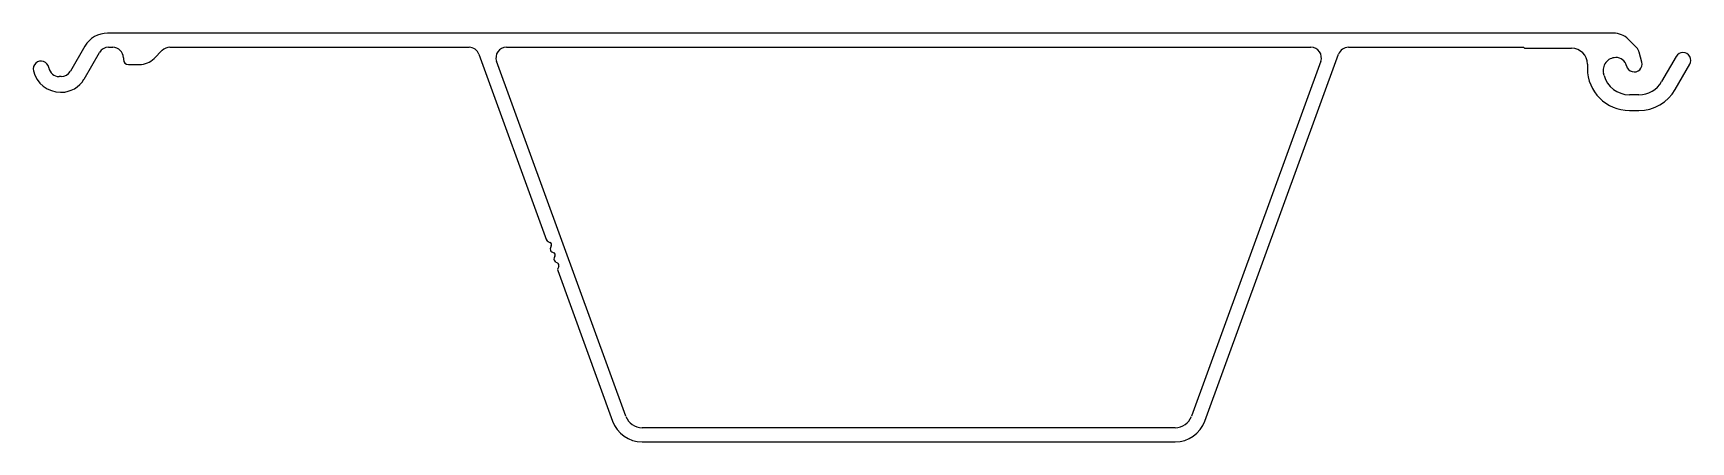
# Model space of a CAD drawing. Extents: x 2154 to 2312, y 1695 to 1734.
import ezdxf

# ---------------------------------------------------------------- set-up
doc = ezdxf.new("R2010")
doc.units = 0
doc.layers.get('0').update_dxf_attribs({"linetype": 'CONTINUOUS'})

msp = doc.modelspace()

# ---------------------------------------------------------------- linework, layer by layer
for p, q in [((2304.91, 1734.24), (2161.38, 1734.24)), ((2307.11, 1732.87), (2306.33, 1733.65)), ((2159.22, 1732.99), (2157.84, 1730.6)), ((2159.14, 1729.85), (2160.6, 1732.39)), ((2161.47, 1732.89), (2161.89, 1732.89)), ((2162.89, 1731.89), (2162.89, 1731.74)), ((2165.83, 1731.83), (2166.6, 1732.6)), ((2167.31, 1732.89), (2195.84, 1732.89)), ((2196.78, 1732.23), (2203.23, 1714.5)), ((2199.4, 1732.89), (2276.08, 1732.89)), ((2265.96, 1697.21), (2278.71, 1732.23)), ((2279.65, 1732.89), (2296.33, 1732.89)), ((2296.33, 1732.89), (2296.43, 1732.79)), ((2296.43, 1732.79), (2300.93, 1732.79)), ((2305.13, 1731.9), (2305.13, 1731.9)), ((2307.61, 1731.47), (2307.38, 1732.41)), ((2310.89, 1732.02), (2309.5, 1729.61)), ((2155.78, 1730.93), (2155.78, 1730.95)), ((2156.97, 1730.1), (2156.77, 1730.1)), ((2163.39, 1731.24), (2164.41, 1731.24)), ((2210.79, 1697.68), (2198.46, 1731.55)), ((2277.02, 1731.55), (2264.69, 1697.68)), ((2302.43, 1731.29), (2302.43, 1730.86)), ((2304.02, 1730.21), (2303.97, 1730.39)), ((2306.15, 1731.12), (2306.16, 1731.1)), ((2310.8, 1728.86), (2312.19, 1731.27)), ((2156.91, 1728.6), (2156.97, 1728.6)), ((2307.34, 1728.36), (2306.43, 1728.36)), ((2306.43, 1726.86), (2307.34, 1726.86)), ((2203.36, 1714.36), (2203.55, 1714.27)), ((2203.67, 1713.94), (2203.59, 1713.77)), ((2203.74, 1713.37), (2203.91, 1713.29)), ((2204.03, 1712.96), (2203.95, 1712.79)), ((2204.1, 1712.4), (2204.26, 1712.32)), ((2204.38, 1711.98), (2204.29, 1711.79)), ((2204.29, 1711.6), (2209.52, 1697.21)), ((2263.14, 1696.59), (2212.34, 1696.59)), ((2212.34, 1695.24), (2263.14, 1695.24))]:
    msp.add_line(p, q)
for centre, radius, start, end in [((2161.38, 1731.74), 2.5, 90, 149.9996), ((2304.91, 1732.24), 2, 44.9989, 90), ((2161.47, 1731.89), 1, 90, 149.9999), ((2161.89, 1731.89), 1, 0, 90), ((2163.39, 1731.74), 0.5, 180, 270), ((2164.41, 1733.24), 2, 270, 315.0009), ((2167.31, 1731.89), 1, 90, 135.0009), ((2195.84, 1731.89), 1, 20, 90), ((2199.4, 1731.89), 1, 90, 200), ((2276.08, 1731.89), 1, 340, 90), ((2279.65, 1731.89), 1, 90, 160), ((2300.93, 1731.29), 1.5, 0, 90), ((2305.13, 1730.7), 1.2, 90, 195.1197), ((2305.18, 1730.91), 1, 12.4347, 92.4749), ((2306.41, 1732.16), 1, 14.2553, 44.9989), ((2311.54, 1731.64), 0.75, 330, 150), ((2155.04, 1730.82), 0.749, 9.993, 193.5357), ((2156.91, 1731.27), 2.67, 193.5357, 270), ((2156.77, 1731.1), 1, 189.993, 270), ((2156.97, 1731.1), 1, 270.0002, 329.9996), ((2306.43, 1730.86), 4, 180, 270), ((2306.43, 1730.86), 2.5, 195.1197, 270), ((2306.89, 1731.29), 0.751, 194.2416, 14.2553), ((2156.97, 1731.1), 2.5, 269.9898, 329.9999), ((2307.34, 1730.86), 2.5, 270, 330), ((2307.34, 1730.86), 4, 270, 330), ((2203.47, 1714.59), 0.25, 200, 245), ((2203.45, 1714.05), 0.25, 335, 65), ((2203.87, 1713.64), 0.3, 155, 245), ((2203.8, 1713.07), 0.25, 335, 65), ((2204.22, 1712.67), 0.3, 155, 245), ((2204.16, 1712.09), 0.25, 335, 65), ((2204.52, 1711.69), 0.25, 155, 200), ((2212.34, 1698.24), 3, 200, 270), ((2212.34, 1698.24), 1.65, 200, 270), ((2263.14, 1698.24), 1.65, 270, 340), ((2263.14, 1698.24), 3, 270, 340)]:
    msp.add_arc(centre, radius, start, end)

doc.saveas('drawing.dxf')
